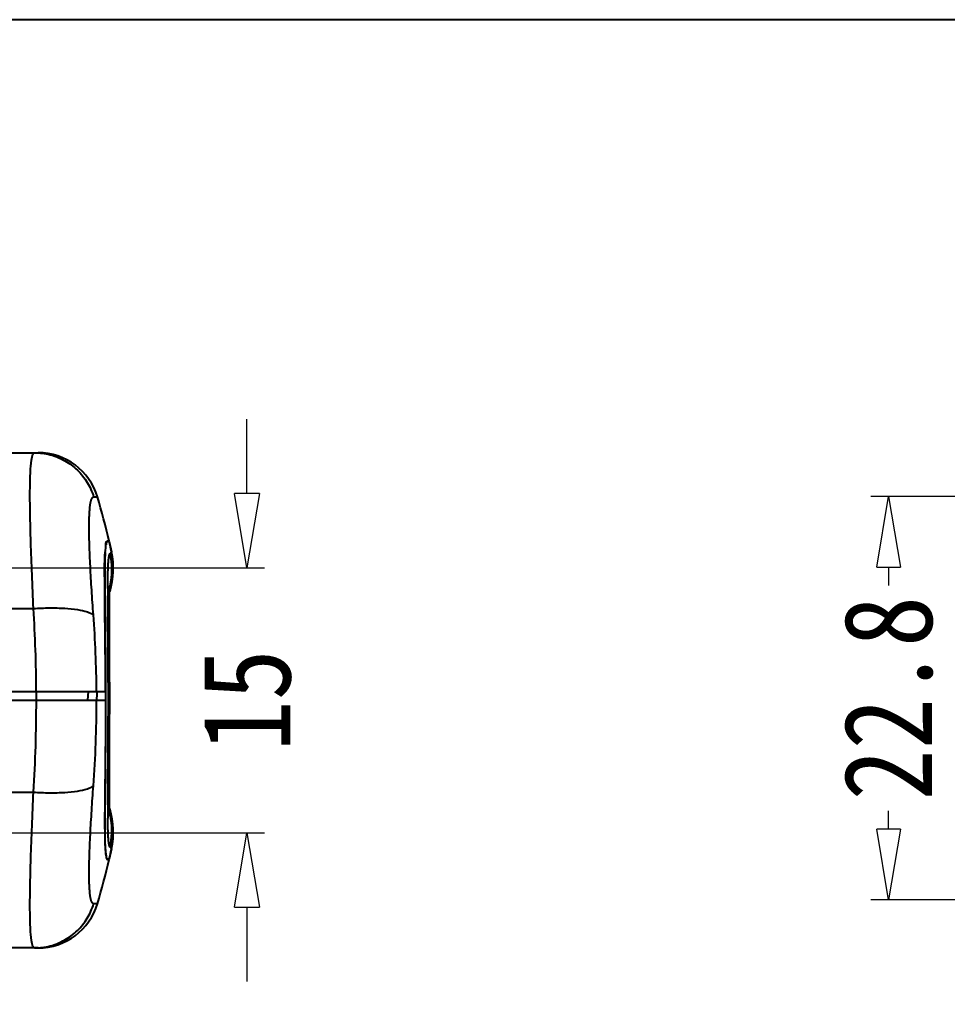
# Model space of a CAD drawing. Header units: millimetres. Extents: x 1786 to 4177, y -2705 to -1639.
# Drawn here: x 3904.5 to 3957, y -1694.2 to -1638.8 of the extents above; entities that cross this region are included whole.
import ezdxf

# ---------------------------------------------------------------- set-up
doc = ezdxf.new("R2010")
doc.units = ezdxf.units.MM
doc.layers.add('dim', color=3, linetype='Continuous', lineweight=9)
doc.styles.add('FFS', font='', dxfattribs={"width": 0.85})
doc.styles.get('FFS').set_extended_font_data('FangSong_GB2312')
doc.dimstyles.new('YanXiu', dxfattribs={"dimtxt": 2.5, "dimasz": 2.2, "dimexe": 1, "dimexo": 0.6, "dimgap": 0.66, "dimtad": 0, "dimzin": 9, "dimdsep": 46, "dimtxsty": 'FFS', "dimblk": 'CLOSEDBLANK', "dimcen": 0, "dimclrd": 256, "dimclre": 131, "dimclrt": 42, "dimazin": 2, "dimtfac": 1, "dimtofl": 0, "dimtmove": 0, "dimatfit": 3, "dimldrblk": 'CLOSEDBLANK', "dimfxl": 1, "dimlwd": 5, "dimlwe": 5, "dimarcsym": 0})

# ---------------------------------------------------------------- blocks, each defined once
blk = doc.blocks.new('*u4')
at = {"layer": 'Defpoints', "color": 2}
blk.add_lwpolyline([(-135.77, 94.941), (135.77, 94.941), (135.77, -94.941), (-135.77, -94.941)], close=True, dxfattribs=at)
blk = doc.blocks.new('_ClosedBlank')
at = {"color": 0, "linetype": 'ByBlock', "lineweight": -2}
for p, q in [((-1, 0.167), (0, 0)), ((-1, 0.167), (-1, -0.167)), ((0, 0), (-1, -0.167))]:
    blk.add_line(p, q, dxfattribs=at)
blk = doc.blocks.new('*D150')
at = {"layer": 'Defpoints', "color": 0, "transparency": 16777216}
for p in [(4816.065, -1458.928), (4816.065, -1473.928), (4844.828, -1473.928)]:
    blk.add_point(p, dxfattribs=at)
at = {"layer": 'dim', "lineweight": 5, "transparency": 16777216}
for p, q in [((4844.828, -1454.728), (4844.828, -1450.528)), ((4844.828, -1478.128), (4844.828, -1482.328))]:
    blk.add_line(p, q, dxfattribs=at)
at = {"layer": 'dim', "color": 131, "lineweight": 5, "transparency": 16777216}
for p, q in [((4817.064, -1458.928), (4845.828, -1458.928)), ((4817.064, -1473.928), (4845.828, -1473.928))]:
    blk.add_line(p, q, dxfattribs=at)
at = {"layer": 'dim', "lineweight": 5, "transparency": 16777216, "xscale": 4.2, "yscale": 4.2, "zscale": 4.2}
for p, rotation in [((4844.828, -1458.928), 270), ((4844.828, -1473.928), 90)]:
    blk.add_blockref('_ClosedBlank', p, dxfattribs=dict(at, rotation=rotation))
at = {"layer": 'dim', "color": 42, "transparency": 16777216, "insert": (4844.828, -1466.428), "char_height": 5, "attachment_point": 5, "rotation": 90, "style": 'FFS'}
blk.add_mtext('15', dxfattribs=at)
blk = doc.blocks.new('*D143')
at = {"layer": 'Defpoints', "color": 0, "transparency": 16777216}
for p in [(4897.463, -1454.904), (4881.097, -1477.704), (4897.949, -1477.704)]:
    blk.add_point(p, dxfattribs=at)
at = {"layer": 'dim', "color": 131, "lineweight": 5, "transparency": 16777216}
for p, q in [((4896.464, -1454.904), (4880.098, -1454.904)), ((4896.95, -1477.704), (4880.098, -1477.704))]:
    blk.add_line(p, q, dxfattribs=at)
at = {"layer": 'dim', "lineweight": 5, "transparency": 16777216}
for p, q in [((4881.097, -1458.904), (4881.097, -1459.929)), ((4881.097, -1473.704), (4881.097, -1472.679))]:
    blk.add_line(p, q, dxfattribs=at)
at = {"layer": 'dim', "lineweight": 5, "transparency": 16777216, "xscale": 4, "yscale": 4, "zscale": 4}
for p, rotation in [((4881.097, -1454.904), 90), ((4881.097, -1477.704), 270)]:
    blk.add_blockref('_ClosedBlank', p, dxfattribs=dict(at, rotation=rotation))
at = {"layer": 'dim', "color": 42, "transparency": 16777216, "insert": (4881.097, -1466.304), "char_height": 5, "attachment_point": 5, "rotation": 90, "style": 'FFS'}
blk.add_mtext('22.8', dxfattribs=at)
blk = doc.blocks.new('*u201')
at = {"color": 7, "linetype": 'Continuous'}
for p, q in [((-153.433, 235.265), (-85.519, 235.265)), ((-82.382, 232.771), (-82.167, 232.771)), ((-81.501, 230.265), (-81.599, 230.265)), ((-81.497, 230.247), (-81.595, 230.247)), ((-81.497, 230.247), (-81.366, 229.658)), ((-81.451, 229.572), (-81.366, 229.658)), ((-81.581, 227.167), (-81.581, 227.183)), ((-91.107, 226.453), (-85.778, 226.453)), ((-81.475, 222.762), (-81.485, 225.162)), ((-81.473, 221.852), (-81.475, 222.763)), ((-94.992, 221.765), (-81.709, 221.765)), ((-85.618, 221.265), (-85.618, 221.765)), ((-82.699, 221.265), (-82.674, 221.765)), ((-81.548, 221.263), (-81.548, 221.765)), ((-81.473, 220.924), (-81.473, 221.853)), ((-94.976, 221.265), (-81.708, 221.265)), ((-81.474, 220.002), (-81.473, 220.923)), ((-81.477, 219.112), (-81.474, 220.002)), ((-81.484, 217.515), (-81.477, 219.113)), ((-81.486, 216.833), (-81.484, 217.517)), ((-81.486, 216.237), (-81.486, 216.835)), ((-90.938, 216.076), (-85.778, 216.076)), ((-81.483, 215.734), (-81.486, 216.239)), ((-81.581, 215.346), (-81.581, 215.361)), ((-81.477, 215.327), (-81.483, 215.736)), ((-81.469, 215.021), (-81.477, 215.329)), ((-81.366, 212.871), (-81.497, 212.283)), ((-81.366, 212.871), (-81.451, 212.957)), ((-81.501, 212.265), (-81.599, 212.265)), ((-81.497, 212.283), (-81.595, 212.283)), ((-82.167, 209.758), (-82.382, 209.758)), ((-85.519, 207.265), (-88.085, 207.265))]:
    blk.add_line(p, q, dxfattribs=at)
for points in [[(-81.485, 225.163), (-81.486, 225.812), (-81.486, 226.376), (-81.482, 226.852), (-81.476, 227.238), (-81.468, 227.527), (-81.46, 227.719), (-81.458, 227.74)], [(-81.453, 214.713), (-81.453, 214.718), (-81.46, 214.817), (-81.469, 215.021)]]:
    blk.add_lwpolyline(points, dxfattribs=at)
for centre, radius, start, end in [((-85.519, 231.765), 3.5, 16.7186, 90), ((-120.476, 221.265), 40, 13.0029, 16.7186), ((-81.599, 230.195), 0.07, 89.9322, 95.9307), ((-120.476, 221.265), 40, 12.1147, 12.9764), ((-85.766, 228.715), 4.5, 343.4034, 12.1147), ((-85.843, 228.628), 4.492, 348.5545, 12.1317), ((5.337, 227.362), 86.919, 179.85197, 180.11825), ((-85.852, 228.63), 4.501, 348.3291, 348.5551), ((-169.152, 221.29), 83.534, 0.32518, 3.54326), ((-147.159, 221.287), 64.946, 0.42119, 4.25326), ((-36.418, 218.817), 45.866, 176.3151, 176.9408), ((-169.638, 221.256), 84.021, 356.46565, 0.0061), ((-147.513, 221.257), 65.3, 355.75672, 0.00671), ((5.356, 215.167), 86.938, 179.88163, 180.14788), ((-23.673, 215.091), 57.908, 180.14763, 180.48204), ((-85.766, 213.815), 4.5, 347.8748, 16.5935), ((-85.851, 213.9), 4.499, 10.4908, 11.6626), ((-85.848, 213.901), 4.497, 347.8801, 8.3825), ((-85.84, 213.902), 4.489, 8.3925, 10.4913), ((-120.476, 221.265), 40, 347.0236, 347.8853), ((-120.476, 221.265), 40, 343.2814, 346.9971), ((-85.519, 210.765), 3.5, 270, 343.2814)]:
    blk.add_arc(centre, radius, start, end, dxfattribs=at)
for points, start_tangent, end_tangent in [([(-85.778, 226.453), (-85.863, 228.389), (-85.929, 230.217), (-85.969, 231.873), (-85.976, 233.278), (-85.94, 234.354), (-85.855, 235.035), (-85.723, 235.265)], (-0.047329, 0.998879), (1, 0.000194)), ([(-85.723, 235.265), (-84.84, 235.151), (-84.015, 234.816), (-83.301, 234.284), (-82.745, 233.587), (-82.382, 232.771)], (1, 0), (0.286758, -0.958003)), ([(-82.392, 226.104), (-82.489, 227.493), (-82.566, 228.838), (-82.618, 230.09), (-82.634, 231.181), (-82.604, 232.036), (-82.52, 232.585), (-82.382, 232.771)], (-0.074347, 0.997232), (0.999999, 0.001061)), ([(-81.709, 221.765), (-81.718, 223.718), (-81.736, 225.55), (-81.753, 227.172), (-81.757, 228.491), (-81.738, 229.468), (-81.686, 230.063), (-81.606, 230.264)], (-0.001872, 0.999998), (0.994529, 0.104458)), ([(-81.595, 230.247), (-81.678, 230.066)], (-1, -0.000293), (-0.100804, -0.994906)), ([(-81.725, 229.616), (-81.746, 229.028), (-81.753, 228.336), (-81.752, 227.576), (-81.749, 227.166)], (-0.077897, -0.996961), (0.008136, -0.999967)), ([(-81.581, 227.587), (-81.579, 227.925), (-81.576, 228.207), (-81.571, 228.443), (-81.566, 228.639), (-81.56, 228.802), (-81.553, 228.939), (-81.546, 229.054), (-81.538, 229.15), (-81.531, 229.229), (-81.523, 229.298), (-81.514, 229.362), (-81.505, 229.418), (-81.495, 229.465), (-81.485, 229.504), (-81.474, 229.534), (-81.463, 229.557), (-81.451, 229.572)], (0.002758, 0.999996), (0.706158, 0.708054)), ([(-81.749, 227.166), (-81.745, 226.748), (-81.735, 225.838), (-81.725, 224.847), (-81.715, 223.803), (-81.709, 222.773), (-81.705, 221.778)], (0.008136, -0.999967), (0.001934, -0.999998)), ([(-81.548, 221.765), (-81.55, 222.538), (-81.556, 223.678), (-81.564, 224.632), (-81.57, 225.442), (-81.576, 226.127), (-81.58, 226.701), (-81.581, 227.167)], (-0.001462, 0.999999), (-0.00203, 0.999998)), ([(-85.778, 226.453), (-84.864, 226.49), (-84.013, 226.47), (-83.286, 226.395), (-82.733, 226.27), (-82.392, 226.104)], (0.997599, 0.069248), (0.776667, -0.629912)), ([(-81.705, 221.778), (-81.705, 221.265)], (0.001934, -0.999998), (-0.000003, -1)), ([(-81.708, 221.265), (-81.712, 219.73), (-81.723, 218.177), (-81.739, 216.727), (-81.752, 215.44), (-81.758, 214.344), (-81.75, 213.458), (-81.724, 212.804), (-81.674, 212.402)], (0, -1), (0.1574, -0.987535)), ([(-81.705, 221.265), (-81.705, 220.793), (-81.708, 219.796), (-81.715, 218.762), (-81.724, 217.712), (-81.735, 216.716), (-81.745, 215.8), (-81.749, 215.362)], (-0.000003, -1), (-0.008128, -0.999967)), ([(-81.581, 215.361), (-81.58, 215.828), (-81.576, 216.403), (-81.57, 217.087), (-81.564, 217.898), (-81.556, 218.85), (-81.55, 219.989), (-81.548, 221.263)], (0.00202, 0.999998), (0.000006, 1)), ([(-85.778, 216.076), (-84.864, 216.039), (-84.013, 216.059), (-83.286, 216.134), (-82.733, 216.259), (-82.392, 216.425)], (0.997599, -0.069249), (0.776659, 0.629922)), ([(-82.382, 209.758), (-82.52, 209.944), (-82.604, 210.494), (-82.634, 211.349), (-82.618, 212.44), (-82.566, 213.693), (-82.488, 215.037), (-82.392, 216.425)], (-0.999999, 0.001082), (0.074348, 0.997232)), ([(-85.723, 207.265), (-85.856, 207.494), (-85.94, 208.176), (-85.976, 209.253), (-85.969, 210.657), (-85.929, 212.315), (-85.863, 214.143), (-85.778, 216.076)], (-1, 0.000195), (0.047329, 0.998879)), ([(-81.749, 215.362), (-81.752, 214.968), (-81.753, 214.202), (-81.746, 213.506), (-81.725, 212.909), (-81.678, 212.464)], (-0.008128, -0.999967), (0.10011, -0.994976)), ([(-81.451, 212.957), (-81.463, 212.972), (-81.474, 212.995), (-81.485, 213.025), (-81.495, 213.064), (-81.505, 213.111), (-81.514, 213.167), (-81.523, 213.231), (-81.531, 213.3), (-81.538, 213.379), (-81.546, 213.475), (-81.553, 213.59), (-81.56, 213.727), (-81.566, 213.89), (-81.571, 214.087), (-81.576, 214.322), (-81.579, 214.604)], (-0.706158, 0.708054), (-0.008592, 0.999963)), ([(-81.678, 212.464), (-81.595, 212.283)], (0.10011, -0.994976), (1, -0.000293)), ([(-81.674, 212.402), (-81.599, 212.265)], (0.1574, -0.987535), (1, 0)), ([(-85.723, 207.265), (-84.84, 207.378), (-84.015, 207.713), (-83.301, 208.246), (-82.745, 208.942), (-82.382, 209.758)], (1, 0), (0.286758, 0.958003))]:
    blk.add_spline(points, degree=3, dxfattribs=dict(at, start_tangent=start_tangent, end_tangent=end_tangent))
at = {"layer": 'Defpoints', "xscale": 1.368000000000393, "yscale": 1.368000000000393, "zscale": 1.368000000000393}
blk.add_blockref('*u4', (0, 129.88), dxfattribs=at)
at = {"layer": 'dim'}
dim = blk.add_linear_dim(base=(-73.713, 213.765), p1=(-102.476, 228.765), p2=(-102.476, 213.765), angle=90, dimstyle='YanXiu', override={"dimtxt": 5, "dimasz": 4.2, "dimexe": 0.9995, "dimexo": 0.9995, "dimgap": 0.9995}, dxfattribs=at)
dim.commit()
dim.dimension.update_dxf_attribs({"geometry": '*D150', "text_midpoint": (-73.713, 221.265), "dimtype": 128, "insert": (-4918.541, 1687.692)})
dim = blk.add_linear_dim(base=(-37.444, 209.988), p1=(-21.077, 232.788), p2=(-20.592, 209.988), angle=90, dimstyle='YanXiu', override={"dimtxt": 5, "dimasz": 4, "dimexe": 0.9995, "dimexo": 0.9995, "dimgap": 0.9995}, dxfattribs=at)
dim.commit()
dim.dimension.update_dxf_attribs({"geometry": '*D143', "text_midpoint": (-37.444, 221.388), "insert": (-4918.541, 1687.692)})

msp = doc.modelspace()

# ---------------------------------------------------------------- block references
msp.add_blockref('*u201', (3991.104, -1898.608))

doc.saveas('drawing.dxf')
